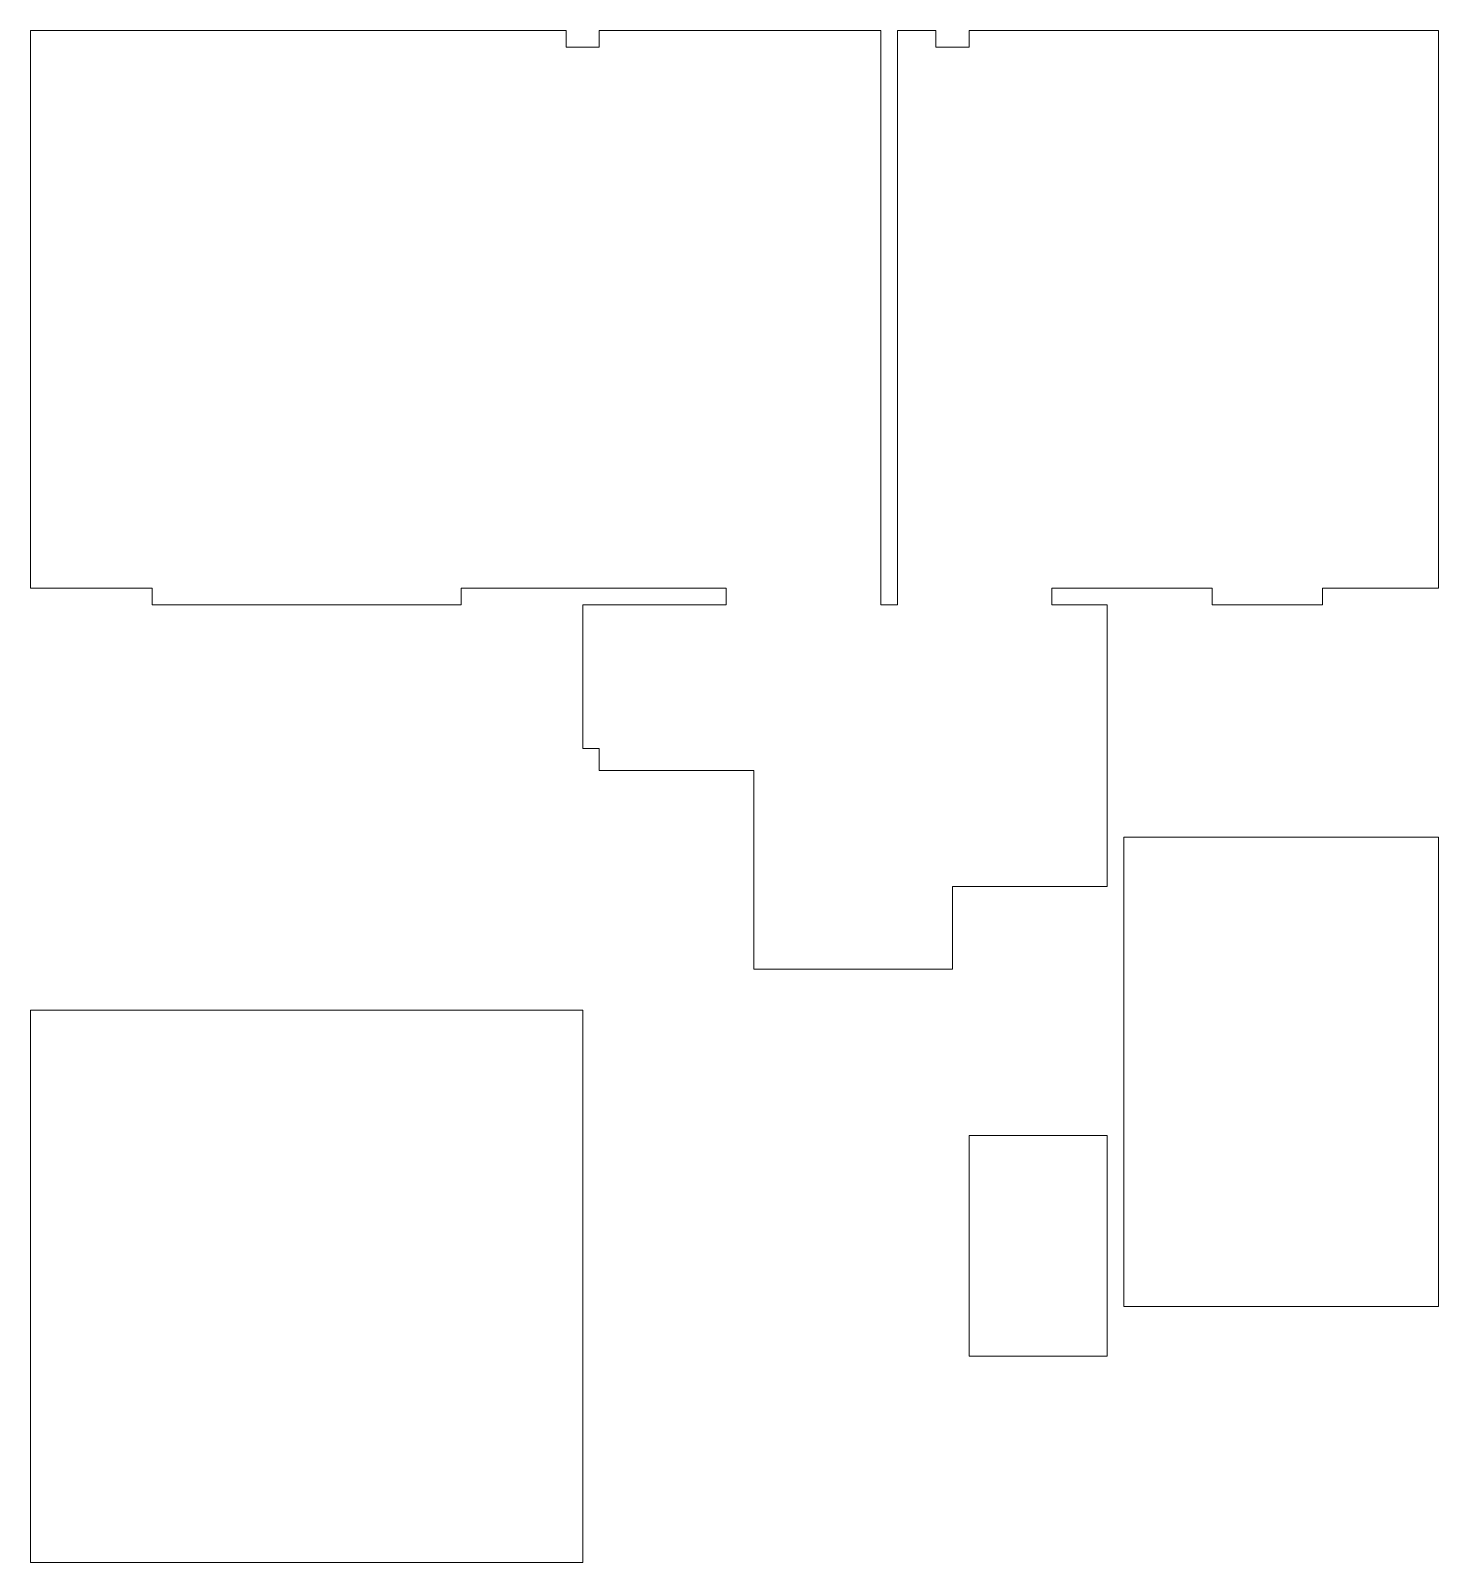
# Model space of a CAD drawing. Header units: millimetres. Extents: x 56222 to 152663, y -171621 to -121287.
# Drawn here: x 150091.2 to 150473.7, y -168091.2 to -167675.1 of the extents above; entities that cross this region are included whole.
import ezdxf

# ---------------------------------------------------------------- set-up
doc = ezdxf.new("R2010")
doc.units = ezdxf.units.MM
doc.header["$MEASUREMENT"] = 0
doc.layers.add('ELEVATION ( SPIRAL STAIR )', color=250, linetype='Continuous', lineweight=9)

msp = doc.modelspace()

# ---------------------------------------------------------------- linework, layer by layer
at = {"layer": 'ELEVATION ( SPIRAL STAIR )', "color": 5}
for points in [[(150322.2421, -167675.0653), (150256.2421, -167675.0653), (150245.7421, -167675.0653), (150245.7421, -167679.5653), (150236.7421, -167679.5653), (150236.7421, -167675.0653), (150091.2421, -167675.0653), (150091.2421, -167723.8153), (150091.2421, -167725.3153), (150091.2421, -167777.8153), (150091.2421, -167826.5653), (150124.2421, -167826.5653), (150124.2421, -167831.0653), (150208.2421, -167831.0653), (150208.2421, -167826.5653), (150280.2421, -167826.5653), (150280.2421, -167831.0653), (150241.2421, -167831.0653), (150241.2421, -167870.0653), (150245.7421, -167870.0653), (150245.7421, -167876.0653), (150287.7421, -167876.0653), (150287.7421, -167930.0653), (150341.7421, -167930.0653), (150341.7421, -167907.5653), (150353.7421, -167907.5653), (150383.7421, -167907.5653), (150383.7421, -167831.0653), (150368.7421, -167831.0653), (150368.7421, -167826.5653), (150412.2421, -167826.5653), (150412.2421, -167831.0653), (150442.2421, -167831.0653), (150442.2421, -167826.5653), (150473.7421, -167826.5653), (150473.7421, -167675.0653), (150437.7421, -167675.0653), (150436.2421, -167675.0653), (150377.7421, -167675.0653), (150346.2421, -167675.0653), (150346.2421, -167679.5653), (150337.2421, -167679.5653), (150337.2421, -167675.0653), (150326.7421, -167675.0653), (150326.7421, -167831.0653), (150322.2421, -167831.0653)], [(150388.2421, -167894.2064), (150473.7421, -167894.2064), (150473.7421, -168021.7064), (150388.2421, -168021.7064)], [(150241.2421, -167941.2097), (150091.2421, -167941.2097), (150091.2421, -168091.2097), (150241.2421, -168091.2097)], [(150346.2421, -167975.2064), (150383.7421, -167975.2064), (150383.7421, -168035.2064), (150346.2421, -168035.2064)]]:
    msp.add_lwpolyline(points, close=True, dxfattribs=at)

doc.saveas('drawing.dxf')
